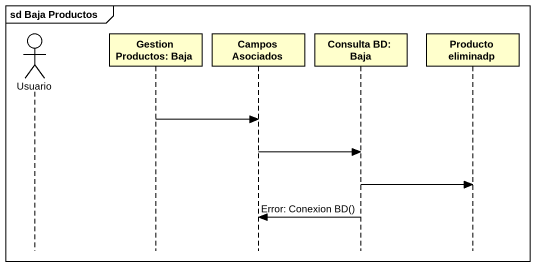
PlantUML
@startuml
mainframe sd Baja Productos
hide footbox
actor Usuario
participant "Gestion Productos: Baja" as Gestion_Productos_Baja
participant "Campos Asociados" as Campos_Asociados
participant "Consulta BD: Baja" as Consulta_BD_Baja
participant "Producto eliminadp" as Producto_eliminadp

Gestion_Productos_Baja -> Campos_Asociados
Campos_Asociados -> Consulta_BD_Baja
Consulta_BD_Baja -> Producto_eliminadp
Consulta_BD_Baja -> Campos_Asociados : Error: Conexion BD()
@enduml
